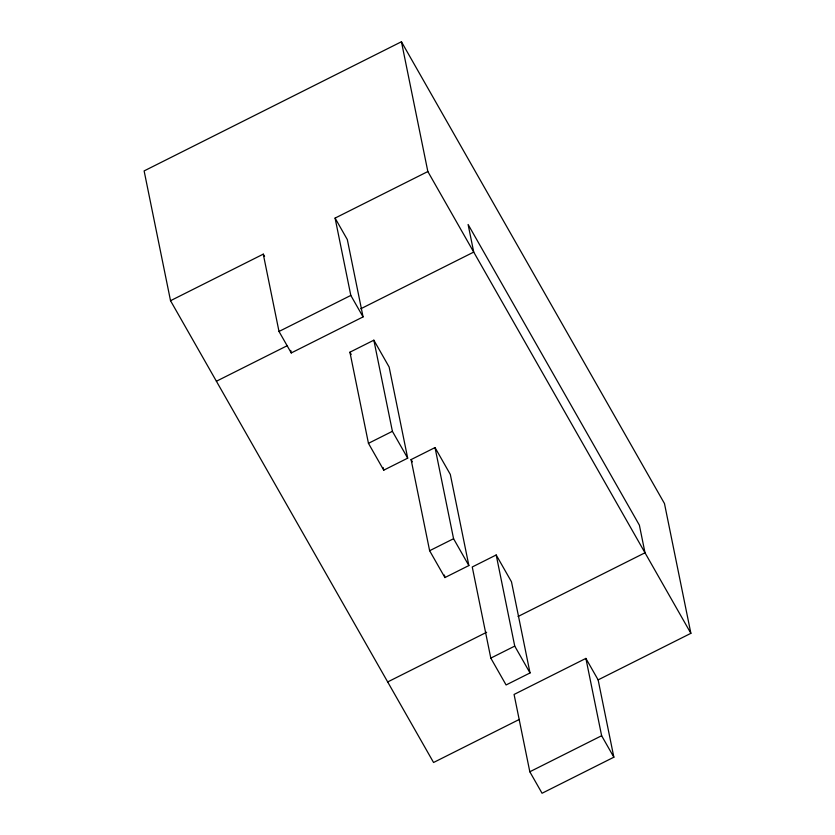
<?xml version="1.0" encoding="UTF-8"?>
<svg xmlns="http://www.w3.org/2000/svg" width="835" height="835" viewBox="0 0 835 835"><rect width="100%" height="100%" fill="white"/><g stroke="black" fill="none" stroke-linecap="round" stroke-linejoin="round"><path stroke-width="1.25" d="M598.131 679.878L585.888 658.408L514.078 694.449L529.818 771.77L542.051 793.25L613.861 757.209L598.131 679.878L690.879 633.327L664.472 503.536L401.437 41.75L144.121 170.914L170.528 300.704L433.563 762.491L519.36 719.415M170.528 300.704L263.276 254.143L264.57 256.408M263.276 254.143L279.005 331.464L291.248 352.944L363.058 316.903L350.815 295.423L335.086 218.102L427.844 171.54L401.437 41.75M279.005 331.464L350.815 295.423M216.401 381.24L287.428 345.596M360.783 308.773L473.727 252.087L468.101 224.469L639.38 525.163L645.006 552.78L518.086 616.481M349.917 352.203L373.85 340.189L389.141 367.035L407.689 458.164L383.745 470.178L368.454 443.333L349.917 352.203L351.191 354.447M368.454 443.333L392.398 431.319L373.85 340.189M411.091 459.594L435.025 447.581L450.315 474.426L468.863 565.556L444.919 577.569L429.628 550.724L411.091 459.594L412.365 461.839M429.628 550.724L453.562 538.711L435.025 447.581M496.199 554.972L472.255 566.986L490.803 658.116L506.093 684.961L530.027 672.947L511.49 581.818L496.199 554.972L514.736 646.102L530.027 672.947M387.68 681.944L486.648 632.262M490.803 658.116L514.736 646.102M529.818 771.77L601.628 735.729L585.888 658.408M427.844 171.54L690.879 633.327M335.086 218.102L347.318 239.572L363.058 316.903M601.628 735.729L613.861 757.209M392.398 431.319L407.689 458.164M453.562 538.711L468.863 565.556M444.408 575.044L444.919 577.569M383.234 467.652L383.745 470.178M290.726 350.408L291.248 352.944"/></g></svg>
